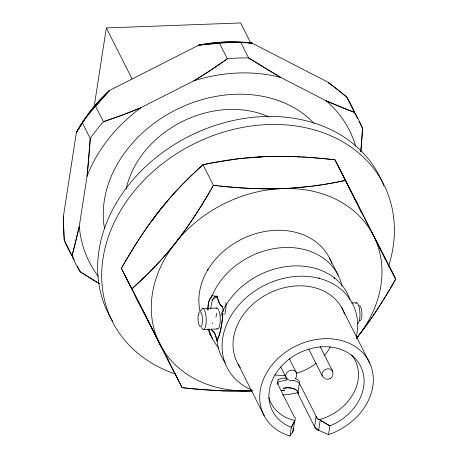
<?xml version="1.0" encoding="UTF-8"?>
<svg xmlns="http://www.w3.org/2000/svg" width="459" height="459" viewBox="0 0 459 459"><rect width="100%" height="100%" fill="white"/><g stroke="black" fill="none" stroke-linecap="round" stroke-linejoin="round"><path stroke-width="0.69" d="M359.093 121.509L362.535 128.319L360.774 151.539M79.166 226.889L87.061 176.095L90.245 138.475L82.425 122.995A158.739 127.132 -26.8 0 1 95.61 106.264L109.408 90.538L198.73 45.154C216.292 41.78 234.337 40.937 252.106 43.163L328.323 82.373L345.472 95.983M64.099 237.653L63.29 217.044L76.389 132.45L82.425 122.995L81.65 124.028M94.066 107.217L106.339 27.959L240.625 22.95L250.907 43.312M268.819 397.414A47.174 37.781 -26.8 0 0 294.839 420.484L293.026 431.231L289.99 436.05L291.339 427.323A49.417 39.577 -26.8 0 1 283.375 364.188A49.417 39.577 -26.8 0 1 357.624 361.422A49.417 39.577 -26.8 0 1 329.912 425.883L328.558 434.61L318.644 430.278L320.221 420.1L319.464 419.566A47.174 37.781 -26.8 0 0 351.628 354.962M81.019 272.307L80.199 271.785A158.739 127.132 -26.8 0 1 72.074 255.847L79.304 226.23A145.773 116.741 -26.8 0 0 98.266 276.284M333.068 374.578L332.253 376.661L330.658 378.302M78.891 228.18L79.028 227.538M296.692 376.363L295.441 378.721M294.81 420.559L294.712 420.811M294.529 421.196L294.357 421.54M294.46 421.333L294.288 421.678M294.19 421.878L293.777 422.693M294.081 422.091L291.339 427.323M293.37 423.479L292.526 425.103M292.142 425.826L291.54 426.95M121.75 267.712L121.377 268.366L170.1 364.182M213.051 185.975L213.418 185.321L203.021 164.741L203.658 164.603M283.146 188.551C259.863 189.481 236.546 187.989 213.418 185.321L209.04 192.923A278.797 144.333 -62.8 0 1 196.532 213.303A220.854 114.337 -62.8 0 1 175.499 242.88M394.964 280.409L395.71 279.106L334.99 159.824L334.244 159.738M122.123 267.058L125.755 260.764M211.92 187.949L212.678 186.629M394.591 281.069L392.663 284.419M123.557 264.55L121.377 268.366L137.82 300.576M211.151 189.286L211.542 188.615M124.033 263.73L124.819 262.37M209.975 191.317L210.371 190.634M392.267 285.102L390.236 288.579M125.215 261.682C135.778 243.551 147.282 225.926 160.369 209.499M209.579 192.005C199.017 210.136 187.507 227.762 174.426 244.188M389.811 289.285L385.824 295.935M292.257 432.51L292.446 432.194M385.353 296.703L383.403 299.865M382.898 300.674L376.741 310.267M376.116 311.213L372.054 317.226M371.687 317.754L369.397 321.042M368.996 321.61L361.853 331.358M354.537 113.08L354.715 112.839A158.739 127.132 -26.8 0 0 346.591 96.906L346.069 96.476M361.359 332.006L359.345 334.628M358.829 335.294L356.718 337.967M159.313 210.836L162.945 206.298M175.481 242.851L171.85 247.39M160.891 208.845C173.605 192.941 187.811 178.264 203.021 164.741L212.299 162.836A275.434 143.093 8.8 0 1 231.445 159.629A221.031 114.83 8.8 0 1 266.105 156.542M173.904 244.842C161.189 260.746 146.983 275.423 131.773 288.946L146.639 275.033M163.45 205.684L165.923 202.7M171.345 248.003L166.491 253.787M166.405 202.126L171.012 196.773M166.026 254.326L163.777 256.914M171.448 196.274L178.964 188.029M163.341 257.407L161.224 259.777M160.811 260.236L155.819 265.652M179.687 187.266L181.775 185.086M155.096 266.409L150.363 271.309M182.452 184.386L189.923 176.916M149.72 271.957L147.241 274.442M190.502 176.354L192.757 174.191M193.308 173.663L195.465 171.632M195.993 171.138L198.581 168.751M199.086 168.287L201.076 166.485M201.57 166.043L203.021 164.741M384.831 258.956L385.313 258.526M226.534 59.354L227.348 58.775A158.739 127.132 -26.8 0 1 248.658 57.977L279.64 76.802M225.713 59.94L209.367 71.093L193.876 80.813L140.161 108.037M325.5 378.939L328.145 379.249L330.314 378.52M330.296 378.532L330.704 378.273M139.393 108.358L122.197 115.152L103.43 121.744A158.739 127.132 -26.8 0 0 90.245 138.475A313.29 93.309 87.9 0 1 87.084 176.124M293.192 380.27L291.413 380.637L289.216 380.287M344.755 180.536L345.386 180.404L373.11 234.83M204.295 164.471L205.58 164.196M344.118 180.674L337.457 182.039M206.234 164.058L207.548 163.788M208.22 163.651L208.891 163.513M209.574 163.375L210.951 163.1M211.645 162.968L239.311 158.625L266.972 156.53M336.763 182.177L335.345 182.452M334.628 182.59L331.679 183.135M330.922 183.273L326.183 184.093M325.356 184.231L321.937 184.776M321.048 184.914L318.305 185.321M317.358 185.453L314.415 185.861M312.355 186.124L313.394 185.993M311.294 186.256L292.01 188.081M291.241 188.133L289.686 188.224M288.9 188.27L283.989 188.511M217.147 43.41L198.73 45.154A151.252 121.136 -26.8 0 1 252.106 43.163L240.837 42.498A158.739 127.132 -26.8 0 0 219.534 43.295L216.987 43.416M217.75 43.375L218.937 43.318M282.291 188.58C303.519 187.823 324.639 184.925 345.386 180.404L334.99 159.824L323.285 158.579M252.358 390.85L223.108 390.884L192.16 388.727M251.825 390.873L250.97 390.907A221.031 114.83 8.8 0 1 214.531 390.46M202.769 308.551L216.768 308.029M351.583 303.003L356.482 302.82M203.457 329.505L217.457 328.983M266.117 156.565L272.789 156.376M267.827 156.502L296.348 156.68M74.255 260.018L72.379 256.306L72.683 256.294M72.379 256.306L73.027 256.288M273.598 156.364L275.188 156.341M242.145 42.48L240.837 42.498L248.658 57.977M275.974 156.33L279.818 156.318M280.564 156.318L286.278 156.376M286.955 156.387L288.292 156.416M288.952 156.433L306.635 157.23L324.92 158.739M297.501 156.726L300.846 156.892M301.924 156.949L305.063 157.133M306.078 157.196L307.082 157.259M308.069 157.328L311.908 157.598M312.837 157.672L313.761 157.741M314.667 157.816L318.213 158.114M319.08 158.189L319.934 158.269M320.784 158.344L322.459 158.504M223.487 186.406L224.296 186.48A275.434 143.093 8.8 0 0 248.021 188.288A221.031 114.83 8.8 0 0 282.302 188.603M325.729 158.82L331.22 159.399M221.077 186.159L222.678 186.32M189.756 388.486L191.357 388.647M219.505 185.993L220.291 186.079M188.184 388.32L188.97 388.4M187.404 388.239L185.866 388.073M217.187 185.746L217.956 185.826M333.498 159.652L331.983 159.485M214.91 185.493L216.424 185.66M183.589 387.815L185.103 387.987M213.418 185.321L214.164 185.407M182.843 387.735L182.097 387.648L167.483 359.036M280.3 77.181L326.142 100.802L354.411 112.386A158.739 127.132 -26.8 0 1 362.535 128.319M278.986 76.423L280.971 77.565A145.773 116.741 -26.8 0 0 193.876 80.813M326.837 424.139L329.912 425.883L321.834 421.121M326.332 423.846L321.134 420.679M99.483 283.714L81.845 272.83M321.736 421.058L320.623 420.358M321.03 420.616L320.221 420.1L320.525 420.295M345.019 95.61L346.591 96.906L354.411 112.386L352.713 111.755A309.395 93.125 38.2 0 1 326.16 100.837M329.178 83.509L328.323 82.373A151.252 121.136 -26.8 0 1 329.677 84.008M360.763 210.308L362.57 213.854M393.254 274.298L394.488 276.72M138.079 301.081L139.702 304.26M139.984 304.816L140.563 305.941M140.856 306.514L141.452 307.679M175.677 375.101L178.781 381.159M375.571 239.368L379.989 248.061M371.819 232.3L395.71 279.106C384.367 299.096 372.002 318.557 357.773 336.636A220.854 114.337 -62.8 0 1 356.482 338.294M166.026 355.914L166.376 356.609M166.726 357.291L182.097 387.648L192.912 388.802A275.434 143.093 8.8 0 0 214.537 390.494M125.175 275.796L125.422 276.278M125.668 276.766L128.945 283.186M129.553 284.379L132.594 290.346M134.544 294.139L148.36 321.231M148.653 321.816L150.684 325.792M150.959 326.343L152.049 328.478M152.319 329L152.583 329.516M152.841 330.027L154.109 332.517M155.085 334.433L163.106 350.183M163.484 350.923L163.857 351.651M164.224 352.38L164.953 353.809M165.315 354.514L165.67 355.22M369.851 363.298L341.599 307.41M355.031 113.459L357.532 118.416M329.378 257.86L338.134 275.188M219.534 43.295L227.348 58.775L225.335 60.209A309.395 185.275 -27 0 1 193.899 80.841M320.17 346.562L332.683 371.331M308.781 349.19L322.252 375.864M289.336 358.714L296.394 372.685M280.833 367.057L285.968 377.218M106.339 27.959L132.049 78.862M277.684 384.04L294.443 417.22M238.072 363.976L264.218 415.831M103.43 121.744L95.61 106.264L97.222 104.262A179.687 107.607 -27 0 1 109.385 90.532M207.715 329.223L212.511 338.719M77.387 266.214L80.199 271.785L82.224 273.071A309.395 93.125 38.2 0 0 99.419 283.679M72.074 255.847L64.214 239.69M215.581 335.54L217.147 340.911M64.168 238.909L64.088 237.458A179.785 53.548 87.9 0 1 63.279 217.044L63.709 218.398M217.136 340.813L217.015 339.993A70.388 56.371 -26.8 0 0 225.162 362.708M64.14 238.336L64.254 240.367A158.739 127.132 -26.8 0 0 71.34 254.607M104.532 228.817A120.551 96.545 -26.8 0 1 175.998 109.81A120.551 96.545 -26.8 0 1 314.042 123.385M326.142 100.802A145.773 116.741 -26.8 0 1 355.708 146.209M87.061 176.095A145.773 116.741 -26.8 0 1 140.947 107.71L138.635 108.68A316.463 189.51 -27 0 1 103.424 121.646M362.621 128.411A316.922 94.393 87.9 0 1 360.872 151.648M63.64 218.415A151.252 121.136 -26.8 0 1 63.29 217.044M242.168 42.498A179.687 54.087 38.2 0 1 252.083 43.14M198.736 45.131A180.003 107.79 -27 0 1 216.975 43.439M328.328 82.368A180.003 54.179 38.2 0 1 344.342 95.065M76.383 132.422A179.962 53.6 87.9 0 1 81.656 124.056M78.839 228.037A316.922 94.393 87.9 0 1 72.006 255.634M278.957 76.343A316.463 95.254 38.2 0 1 248.64 57.863M330.371 346.769A47.174 37.781 -26.8 0 1 324.1 355.863M316.28 363.253A47.174 37.781 -26.8 0 1 296.21 373.368M285.567 375.255A47.174 37.781 -26.8 0 1 274.574 374.877M294.953 417.329A14.808 6.46 22.8 0 1 294.793 420.501M277.041 384.017A11.314 3.62 3.9 0 1 286.324 380.683M278.653 384.16A11.309 4.762 24.8 0 1 278.2 379.995M295.372 378.555A11.314 6.524 -7.6 0 1 299.773 383.19M285.108 378.417A11.314 6.524 -7.6 0 1 286.881 378.021M277.976 380.035A11.309 4.613 9.9 0 1 284.769 378.061M285.963 379.633A11.309 3.322 3.4 0 1 287.472 379.645M293.33 380.299A11.309 5.583 0.7 0 1 299.027 383.299M324.869 378.17A5.692 4.556 -26.8 0 1 322.47 372.433A5.692 4.556 -26.8 0 1 329.361 368.864A5.692 4.556 -26.8 0 1 332.729 374.096M288.585 379.524A5.692 4.556 -26.8 0 1 286.238 373.672A5.692 4.556 -26.8 0 1 293.324 370.264A5.692 4.556 -26.8 0 1 296.319 375.801M354.159 197.938A119.805 95.948 -26.8 0 1 360.797 211.484M146.605 317.272A119.805 95.948 -26.8 0 1 142.192 308.97M152.48 220.377A119.805 95.948 -26.8 0 1 167.122 201.794M253.534 157.632A119.805 95.948 -26.8 0 1 278.515 156.703M252.278 390.85A119.805 95.948 -26.8 0 1 156.748 276.519A119.805 95.948 -26.8 0 1 321.306 193.491A119.805 95.948 -26.8 0 1 356.448 338.294M143.638 311.971A220.854 0.402 63.1 0 1 158.045 340.251A278.797 0.511 63.1 0 1 167.988 359.776M159.302 210.807A220.854 114.337 -62.8 0 0 138.285 240.407A278.797 144.333 -62.8 0 0 125.766 260.769M344.646 178.717A220.854 0.402 63.1 0 1 357.251 203.429M159.835 344.038A220.854 0.402 63.1 0 1 145.428 315.763A278.797 0.511 63.1 0 1 135.485 296.239M293.645 428.551A14.963 6.851 19.7 0 1 292.899 431.173M292.842 428.39A14.981 6.598 25.4 0 1 293.037 431.236M289.99 436.05A59.004 47.254 -26.8 0 1 275.985 360.447A59.004 47.254 -26.8 0 1 366.271 357.079A59.004 47.254 -26.8 0 1 328.558 434.61M283.513 388.32A11.337 6.478 -5.4 0 1 298.23 393.426M283.484 388.268A11.349 6.443 -4.1 0 1 298.252 393.426M281.654 390.523A11.337 3.85 4.3 0 1 284.649 390.368M281.315 390.477A11.326 4.079 4.8 0 1 284.569 390.288M318.248 430.548A14.963 8.922 -8.5 0 1 314.438 426.669M319.045 430.003A14.981 8.474 -3.2 0 1 314.799 426.583M240.367 367.521A59.004 47.254 -26.8 0 1 268.245 293.657A59.004 47.254 -26.8 0 1 344.657 314.277M355.587 303.261A10.482 3.121 87.9 0 1 359.862 311.667A10.482 3.121 87.9 0 1 357.251 323.767M251.245 389.823A70.388 56.371 -26.8 0 1 229.471 318.477A70.388 56.371 -26.8 0 1 312.309 276.961A70.388 56.371 -26.8 0 1 356.201 337.222M297.92 392.56A70.388 56.371 -26.8 0 1 282.652 395.021M222.936 313.354A22.296 4.733 -83.4 0 1 217.027 339.729M220.785 315.637A70.388 56.371 -26.8 0 1 287.185 266.467A70.388 56.371 -26.8 0 1 349.993 299.75M225.794 302.567A24.212 10.597 -66.8 0 1 224.795 314.421M222.73 312.946A22.072 3.901 -83.7 0 1 216.992 340.36M216.883 313.101A24.207 2.966 -75.4 0 1 215.902 317.186M217.56 340.928A22.462 6.69 87.9 0 1 217.073 340.79A29.955 8.922 87.9 0 0 216.505 338.501L215.139 334.433A18.452 5.497 87.9 0 0 214.387 332.947L213.246 331.438A28.045 8.354 87.9 0 0 211.851 330.469A22.462 6.69 87.9 0 1 211.565 329.051M210.767 308.632A22.462 6.69 87.9 0 1 217.153 296.216A28.492 8.486 87.9 0 0 217.985 299.446L219.092 302.579A18.165 5.41 87.9 0 0 219.838 304.059L220.79 305.373A27.442 8.17 87.9 0 0 222.374 306.537A22.462 6.69 87.9 0 1 223.258 311.672M222.374 306.537A27.511 8.193 87.9 0 1 220.882 305.47L219.804 303.996A17.953 5.347 87.9 0 1 219.127 302.665L217.927 299.245A28.521 8.497 87.9 0 1 217.159 296.216M216.08 308.282A10.482 3.121 87.9 0 1 220.234 318.431A10.482 3.121 87.9 0 1 216.82 328.753M211.851 330.463A29.37 8.75 87.9 0 1 212.792 331.025L213.71 331.96A19.232 5.726 87.9 0 1 215.581 335.529M211.02 335.982A24.207 10.643 69.3 0 1 209.528 334.049M212.775 323.612A24.212 2.467 65.1 0 1 212.465 322.97M211.725 299.991A24.207 12.99 -69.4 0 1 217.004 297.174M211.381 295.854A24.212 14.269 87.4 0 1 217.027 296.99M341.989 286.049A70.388 56.371 -26.8 0 0 280.799 247.751A70.388 56.371 -26.8 0 0 211.49 297.225A22.072 9.008 78.8 0 0 207.87 309.831M218.874 348.14A70.388 56.371 -26.8 0 1 208.902 328.931M208.002 310.123A22.296 8.348 78.6 0 1 211.404 296.927M386.053 260.207A220.854 0.402 63.1 0 1 373.448 235.496M200.113 311.305A70.388 56.371 -26.8 0 1 250.838 235.272A70.388 56.371 -26.8 0 1 331.8 263.546M334.359 277.144A70.388 56.371 -26.8 0 1 334.399 278.613M112.633 321.122A152.004 121.733 -26.8 0 1 189.969 135.824A152.004 121.733 -26.8 0 1 383.839 185.861M319.665 277.666A95.093 76.16 -26.8 0 1 318.862 278.791M175.677 374.079A152.004 121.733 -26.8 0 1 115.542 219.827A152.004 121.733 -26.8 0 1 299.67 126.586A152.004 121.733 -26.8 0 1 388.595 266.26M208.478 269.772A95.093 76.16 -26.8 0 1 207.02 269.886M126.133 189.2A95.093 76.16 -26.8 0 1 268.842 116.884M359.173 305.757A7.487 2.232 87.9 0 1 361.921 313.222A7.487 2.232 87.9 0 1 359.661 320.611M200.939 310.68A10.482 3.121 87.9 0 1 205.173 311.936A10.482 3.121 87.9 0 1 205.672 326.039A10.482 3.121 87.9 0 1 201.535 327.433M337.457 164.643A278.797 0.511 63.1 0 1 344.623 178.677M393.243 274.281A278.797 0.511 63.1 0 1 386.076 260.247M299.4 383.231L297.816 393.461L314.576 426.64L316.159 416.405L299.4 383.231M83.119 121.251L76.389 132.45A151.252 121.136 -26.8 0 1 109.408 90.538L99.701 100.205L90.911 110.47L83.119 121.251M316.05 416.439A14.791 8.887 -11.9 0 0 319.114 419.796A14.808 8.905 -12 0 1 316.05 416.439M198.248 315.052A7.487 2.232 87.9 0 0 200.394 326.607A7.487 2.232 87.9 0 0 202.132 315.74A7.487 2.232 87.9 0 0 198.248 315.052"/></g></svg>
